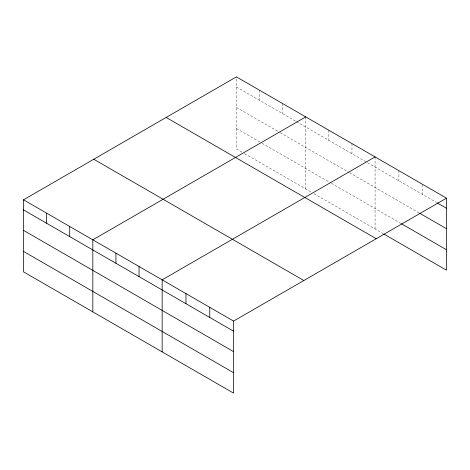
<?xml version="1.0" encoding="UTF-8"?>
<svg xmlns="http://www.w3.org/2000/svg" width="470" height="470" viewBox="0 0 470 470"><rect width="100%" height="100%" fill="white"/><g stroke="black" fill="none" stroke-linecap="round" stroke-linejoin="round"><path stroke-width="0.35" stroke-dasharray="2.35 1.76" d="M242.044 152.157L236.422 148.914L236.422 76.874M236.422 86.985L295.753 121.242M296.376 121.601L436.477 202.488M236.422 107.419L279.515 132.299M280.138 132.663L348.84 172.326M349.469 172.69L418.935 212.792M236.422 128.475L261.402 142.898M262.025 143.262L330.727 182.924M331.356 183.282L400.763 223.356M244.541 153.602L311.369 192.183M313.866 193.622L383.22 233.666M422.689 184.416L422.689 194.527M398.883 170.669L398.883 180.78M375.072 156.921L375.072 228.961M351.965 143.579L351.965 153.696M328.853 130.237L328.853 140.354M305.747 116.895L305.747 188.934M282.64 103.553L282.64 113.669M259.528 90.211L259.528 100.327"/><path stroke-width="0.7" d="M446.5 198.158L236.422 76.874L23.5 199.803L23.5 271.842L233.578 393.126L233.578 321.086L446.5 198.158L446.5 270.197L383.843 234.025M305.747 116.895L92.825 239.823L92.825 311.863M375.072 156.921L162.15 279.85L162.15 351.889M437.1 202.846L446.5 208.275M419.557 213.157L446.5 228.708M401.386 223.72L446.5 249.764M166.157 117.441L376.235 238.725M93.765 159.236L303.843 280.519M23.5 199.803L233.578 321.086M23.5 209.914L233.578 331.203M23.5 230.353L233.578 351.636M23.5 251.403L233.578 372.692M209.773 307.345L209.773 317.456M185.961 293.597L185.961 303.708M139.044 266.508L139.044 276.624M115.937 253.166L115.937 263.282M69.719 226.481L69.719 236.598M46.606 213.145L46.606 223.256"/></g></svg>
